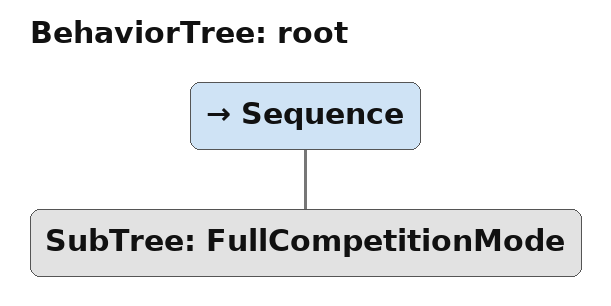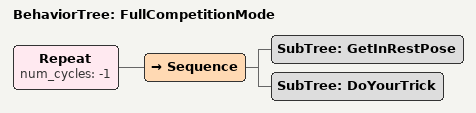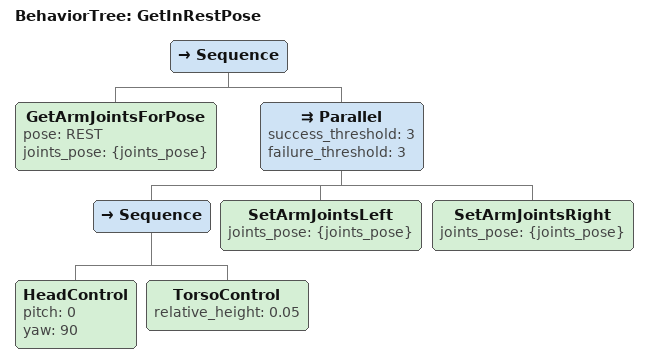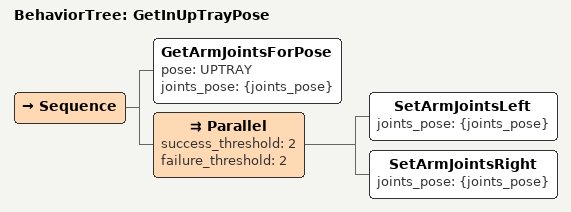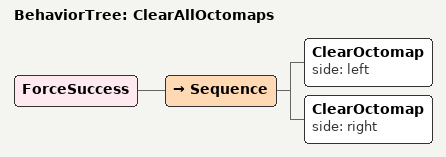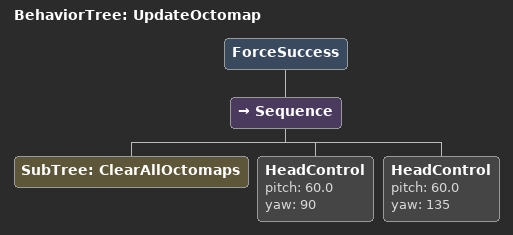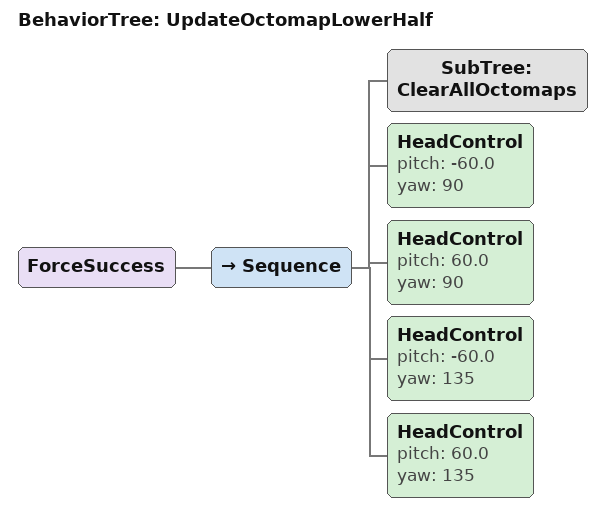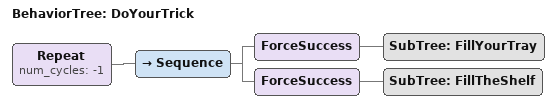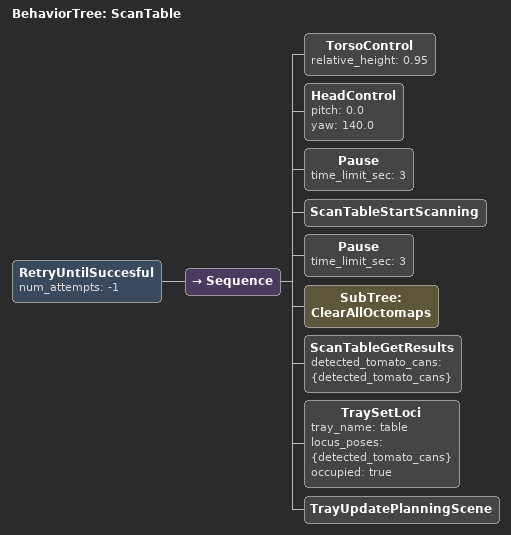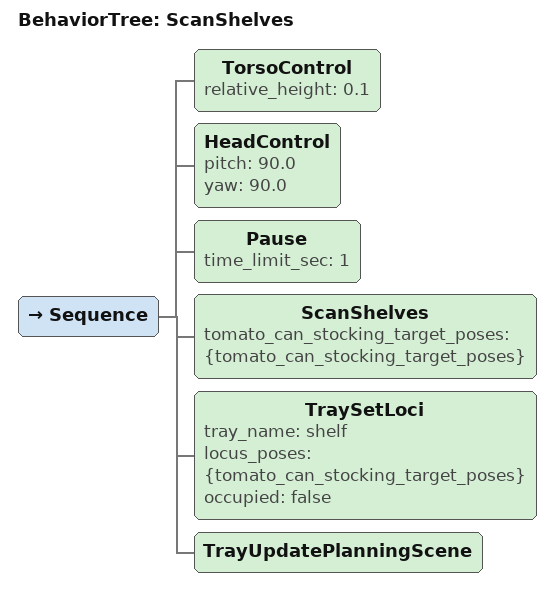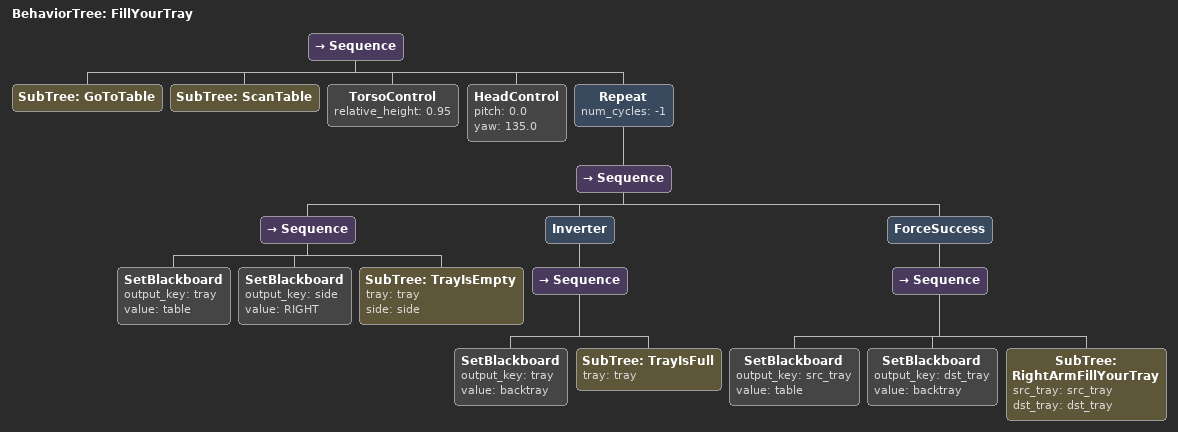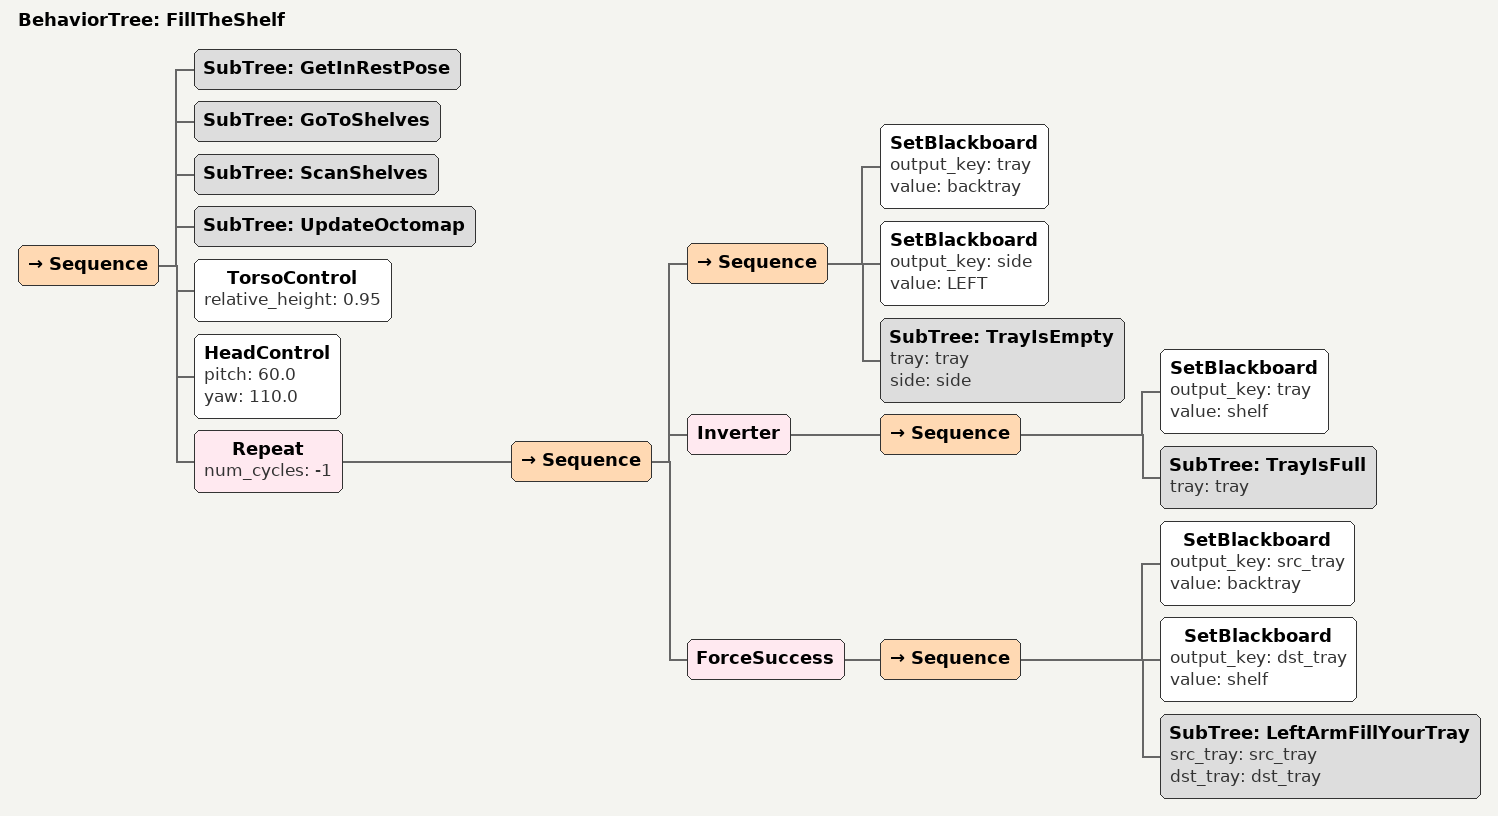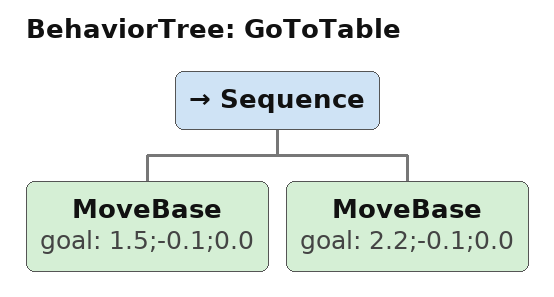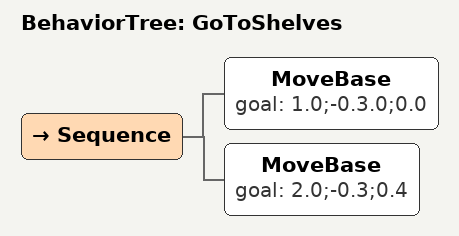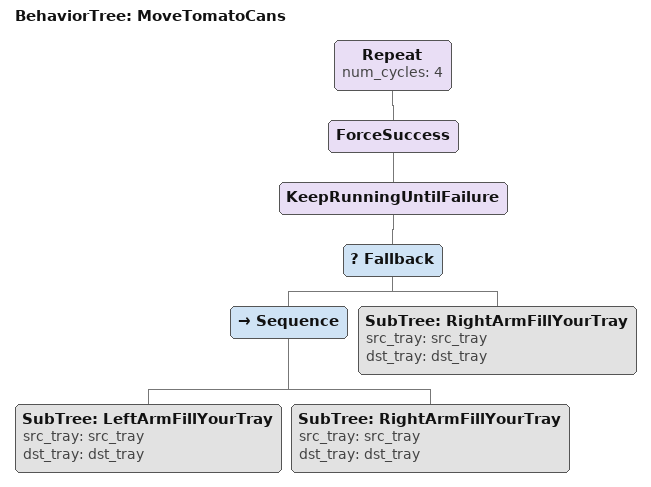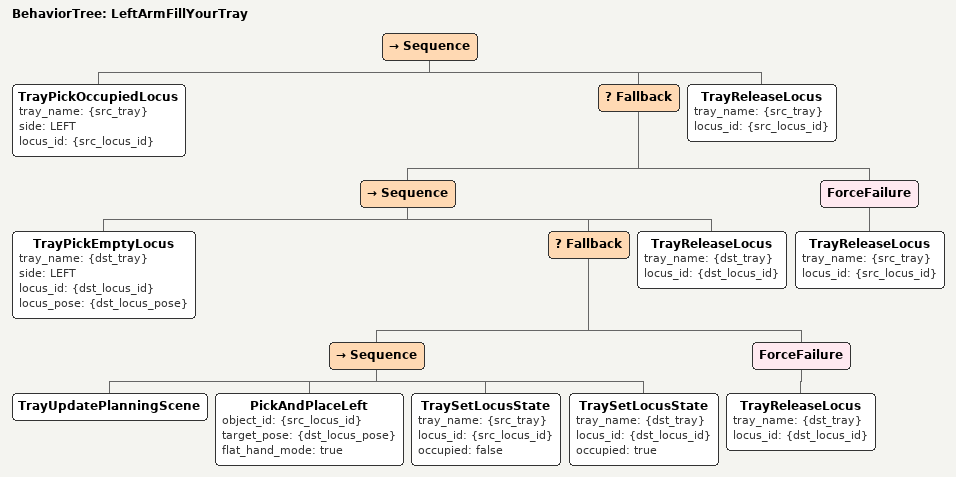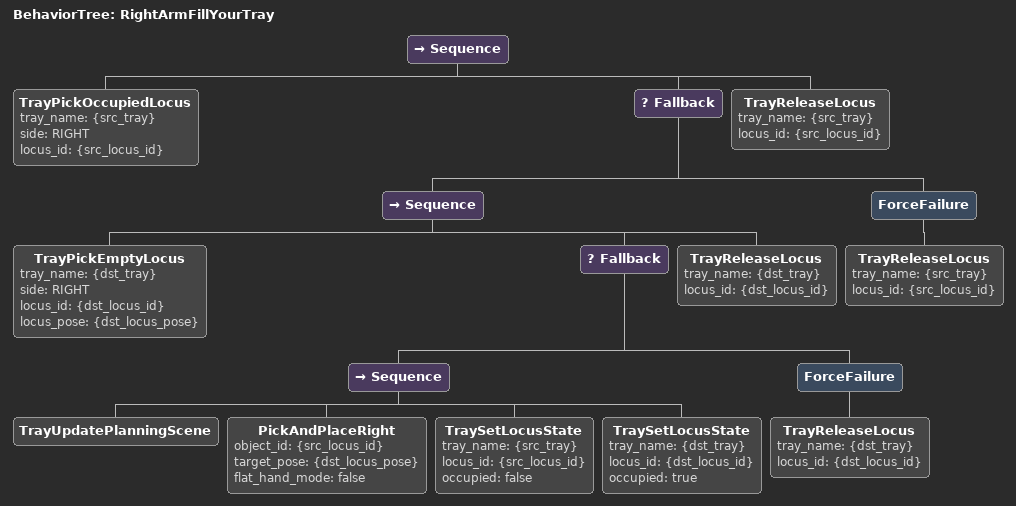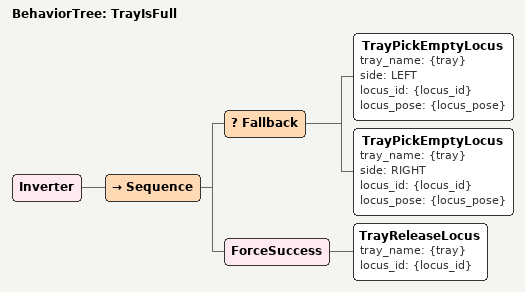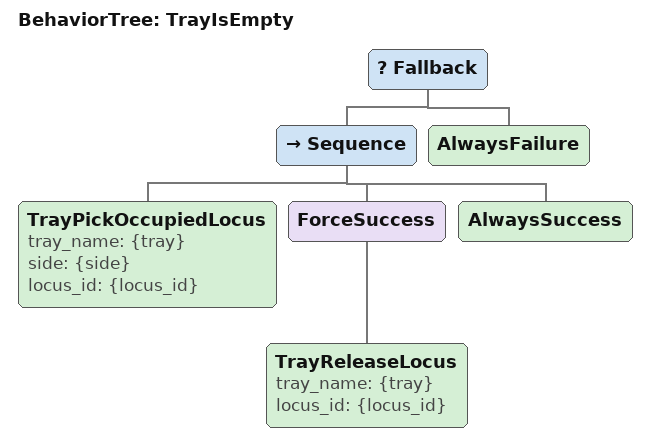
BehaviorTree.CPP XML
<root main_tree_to_execute="root">

    <BehaviorTree ID="root">
        <Sequence>
            <SubTree ID="FullCompetitionMode" />
        </Sequence>
    </BehaviorTree>

    <BehaviorTree ID="FullCompetitionMode">
        <Repeat num_cycles="-1">
            <Sequence>
                <SubTree ID="GetInRestPose" />
                <SubTree ID="DoYourTrick" />
            </Sequence>
        </Repeat>
    </BehaviorTree>

    <BehaviorTree ID="GetInRestPose">
        <Sequence>
            <GetArmJointsForPose pose="REST" joints_pose="{joints_pose}" />
            <Parallel success_threshold="3" failure_threshold="3">
                <Sequence>
                    <HeadControl pitch="0" yaw="90" />
                    <TorsoControl relative_height="0.05" />
                </Sequence>
                <SetArmJointsLeft joints_pose="{joints_pose}" />
                <SetArmJointsRight joints_pose="{joints_pose}" />
            </Parallel>
        </Sequence>
    </BehaviorTree>

    <BehaviorTree ID="GetInUpTrayPose">
        <Sequence>
            <GetArmJointsForPose pose="UPTRAY" joints_pose="{joints_pose}" />
            <Parallel success_threshold="2" failure_threshold="2">
                <SetArmJointsLeft joints_pose="{joints_pose}" />
                <SetArmJointsRight joints_pose="{joints_pose}" />
            </Parallel>
        </Sequence>
    </BehaviorTree>

    <BehaviorTree ID="ClearAllOctomaps">
        <ForceSuccess>
            <Sequence>
                <ClearOctomap side="left" />
                <ClearOctomap side="right" />
            </Sequence>
        </ForceSuccess>
    </BehaviorTree>

    <BehaviorTree ID="UpdateOctomap">
        <ForceSuccess>
            <Sequence>
                <SubTree ID="ClearAllOctomaps" />
                <HeadControl pitch="60.0" yaw="90" />
                <HeadControl pitch="60.0" yaw="135" />
            </Sequence>
        </ForceSuccess>
    </BehaviorTree>

    <BehaviorTree ID="UpdateOctomapLowerHalf">
        <ForceSuccess>
            <Sequence>
                <SubTree ID="ClearAllOctomaps" />
                <HeadControl pitch="-60.0" yaw="90" />
                <HeadControl pitch="60.0" yaw="90" />
                <HeadControl pitch="-60.0" yaw="135" />
                <HeadControl pitch="60.0" yaw="135" />
            </Sequence>
        </ForceSuccess>
    </BehaviorTree>

    <BehaviorTree ID="DoYourTrick">
        <Repeat num_cycles="-1">
            <Sequence>
                <ForceSuccess>
                    <SubTree ID="FillYourTray" />
                </ForceSuccess>
                <ForceSuccess>
                    <SubTree ID="FillTheShelf" />
                </ForceSuccess>
            </Sequence>
        </Repeat>
    </BehaviorTree>

    <BehaviorTree ID="ScanTable">
        <!-- TODO if you query the ScanTable node too soon it crashes. No time to fix now -->
        <RetryUntilSuccesful num_attempts="-1">
            <Sequence>
                <TorsoControl relative_height="0.95" />
                <HeadControl pitch="0.0" yaw="140.0" />
                <Pause time_limit_sec="3" />
                <ScanTableStartScanning />
                <Pause time_limit_sec="3" />
                <SubTree ID="ClearAllOctomaps" />
                <ScanTableGetResults detected_tomato_cans="{detected_tomato_cans}" />
                <TraySetLoci tray_name="table" locus_poses="{detected_tomato_cans}" occupied="true" />
                <TrayUpdatePlanningScene />
            </Sequence>
        </RetryUntilSuccesful>
    </BehaviorTree>

    <BehaviorTree ID="ScanShelves">
        <Sequence>
            <TorsoControl relative_height="0.1" />
            <HeadControl pitch="90.0" yaw="90.0" />
            <Pause time_limit_sec="1" />
            <ScanShelves tomato_can_stocking_target_poses="{tomato_can_stocking_target_poses}" />
            <TraySetLoci tray_name="shelf" locus_poses="{tomato_can_stocking_target_poses}" occupied="false" />
            <TrayUpdatePlanningScene />
        </Sequence>
    </BehaviorTree>

    <BehaviorTree ID="FillYourTray">
        <Sequence>
            <SubTree ID="GoToTable" />
            <SubTree ID="ScanTable" />
            <TorsoControl relative_height="0.95" />
            <HeadControl pitch="0.0" yaw="135.0" />
            <Repeat num_cycles="-1">
                <Sequence>
                    <Sequence>
                        <SetBlackboard output_key="tray" value="table" />
                        <SetBlackboard output_key="side" value="RIGHT" />
                        <SubTree ID="TrayIsEmpty" tray="tray" side="side" />
                    </Sequence>
                    <Inverter>
                        <Sequence>
                            <SetBlackboard output_key="tray" value="backtray" />
                            <SubTree ID="TrayIsFull" tray="tray" />
                        </Sequence>
                    </Inverter>
                    <ForceSuccess>
                        <Sequence>
                            <SetBlackboard output_key="src_tray" value="table" />
                            <SetBlackboard output_key="dst_tray" value="backtray" />
                            <SubTree ID="RightArmFillYourTray" src_tray="src_tray" dst_tray="dst_tray" />
                        </Sequence>
                    </ForceSuccess>
                </Sequence>
            </Repeat>
        </Sequence>
    </BehaviorTree>

    <BehaviorTree ID="FillTheShelf">
        <Sequence>
            <SubTree ID="GetInRestPose" />
            <SubTree ID="GoToShelves" />
            <SubTree ID="ScanShelves" />
            <SubTree ID="UpdateOctomap" />
            <TorsoControl relative_height="0.95" />
            <HeadControl pitch="60.0" yaw="110.0" />
            <Repeat num_cycles="-1">
                <Sequence>
                    <Sequence>
                        <SetBlackboard output_key="tray" value="backtray" />
                        <SetBlackboard output_key="side" value="LEFT" />
                        <SubTree ID="TrayIsEmpty" tray="tray" side="side" />
                    </Sequence>
                    <Inverter>
                        <Sequence>
                            <SetBlackboard output_key="tray" value="shelf" />
                            <SubTree ID="TrayIsFull" tray="tray" />
                        </Sequence>
                    </Inverter>
                    <ForceSuccess>
                        <Sequence>
                            <SetBlackboard output_key="src_tray" value="backtray" />
                            <SetBlackboard output_key="dst_tray" value="shelf" />
                            <SubTree ID="LeftArmFillYourTray" src_tray="src_tray" dst_tray="dst_tray" />
                        </Sequence>
                    </ForceSuccess>
                </Sequence>
            </Repeat>
        </Sequence>
    </BehaviorTree>

    <BehaviorTree ID="GoToTable">
        <Sequence>
            <MoveBase goal="1.5;-0.1;0.0" />
            <MoveBase goal="2.2;-0.1;0.0" />
        </Sequence>
    </BehaviorTree>

    <BehaviorTree ID="GoToShelves">
        <Sequence>
            <MoveBase goal="1.0;-0.3.0;0.0" />
            <MoveBase goal="2.0;-0.3;0.4" />
        </Sequence>
    </BehaviorTree>

    <BehaviorTree ID="MoveTomatoCans">
        <Repeat num_cycles="4">
            <ForceSuccess>
                <KeepRunningUntilFailure>
                    <Fallback>
                        <Sequence>
                            <SubTree ID="LeftArmFillYourTray" src_tray="src_tray" dst_tray="dst_tray" />
                            <SubTree ID="RightArmFillYourTray" src_tray="src_tray" dst_tray="dst_tray" />
                        </Sequence>
                        <SubTree ID="RightArmFillYourTray" src_tray="src_tray" dst_tray="dst_tray" />
                    </Fallback>
                </KeepRunningUntilFailure>
            </ForceSuccess>
        </Repeat>
    </BehaviorTree>

    <BehaviorTree ID="LeftArmFillYourTray">
        <Sequence>
            <TrayPickOccupiedLocus tray_name="{src_tray}" side="LEFT" locus_id="{src_locus_id}" />
            <Fallback>
                <Sequence>
                    <TrayPickEmptyLocus tray_name="{dst_tray}" side="LEFT" locus_id="{dst_locus_id}" locus_pose="{dst_locus_pose}" />
                    <Fallback>
                        <Sequence>
                            <TrayUpdatePlanningScene />
                            <PickAndPlaceLeft object_id="{src_locus_id}" target_pose="{dst_locus_pose}" flat_hand_mode="true" />
                            <TraySetLocusState tray_name="{src_tray}" locus_id="{src_locus_id}" occupied="false" />
                            <TraySetLocusState tray_name="{dst_tray}" locus_id="{dst_locus_id}" occupied="true" />
                        </Sequence>
                        <ForceFailure>
                            <TrayReleaseLocus tray_name="{dst_tray}" locus_id="{dst_locus_id}" />
                        </ForceFailure>
                    </Fallback>
                    <TrayReleaseLocus tray_name="{dst_tray}" locus_id="{dst_locus_id}" />
                </Sequence>
                <ForceFailure>
                    <TrayReleaseLocus tray_name="{src_tray}" locus_id="{src_locus_id}" />
                </ForceFailure>
            </Fallback>
            <TrayReleaseLocus tray_name="{src_tray}" locus_id="{src_locus_id}" />
        </Sequence>
    </BehaviorTree>

    <BehaviorTree ID="RightArmFillYourTray">
        <Sequence>
            <TrayPickOccupiedLocus tray_name="{src_tray}" side="RIGHT" locus_id="{src_locus_id}" />
            <Fallback>
                <Sequence>
                    <TrayPickEmptyLocus tray_name="{dst_tray}" side="RIGHT" locus_id="{dst_locus_id}" locus_pose="{dst_locus_pose}" />
                    <Fallback>
                        <Sequence>
                            <TrayUpdatePlanningScene />
                            <PickAndPlaceRight object_id="{src_locus_id}" target_pose="{dst_locus_pose}" flat_hand_mode="false" />
                            <TraySetLocusState tray_name="{src_tray}" locus_id="{src_locus_id}" occupied="false" />
                            <TraySetLocusState tray_name="{dst_tray}" locus_id="{dst_locus_id}" occupied="true" />
                        </Sequence>
                        <ForceFailure>
                            <TrayReleaseLocus tray_name="{dst_tray}" locus_id="{dst_locus_id}" />
                        </ForceFailure>
                    </Fallback>
                    <TrayReleaseLocus tray_name="{dst_tray}" locus_id="{dst_locus_id}" />
                </Sequence>
                <ForceFailure>
                    <TrayReleaseLocus tray_name="{src_tray}" locus_id="{src_locus_id}" />
                </ForceFailure>
            </Fallback>
            <TrayReleaseLocus tray_name="{src_tray}" locus_id="{src_locus_id}" />
        </Sequence>
    </BehaviorTree>

    <BehaviorTree ID="TrayIsFull">
        <Inverter>
            <Sequence>
                <Fallback>
                    <TrayPickEmptyLocus tray_name="{tray}" side="LEFT" locus_id="{locus_id}" locus_pose="{locus_pose}" />
                    <TrayPickEmptyLocus tray_name="{tray}" side="RIGHT" locus_id="{locus_id}" locus_pose="{locus_pose}" />
                </Fallback>
                <ForceSuccess>
                    <TrayReleaseLocus tray_name="{tray}" locus_id="{locus_id}" />
                </ForceSuccess>
            </Sequence>
        </Inverter>
    </BehaviorTree>

    <BehaviorTree ID="TrayIsEmpty">
        <Fallback>
            <Sequence>
                <TrayPickOccupiedLocus tray_name="{tray}" side="{side}" locus_id="{locus_id}" />
                <ForceSuccess>
                    <TrayReleaseLocus tray_name="{tray}" locus_id="{locus_id}" />
                </ForceSuccess>
                <AlwaysSuccess />
            </Sequence>
            <AlwaysFailure />
        </Fallback>
    </BehaviorTree>

</root>
